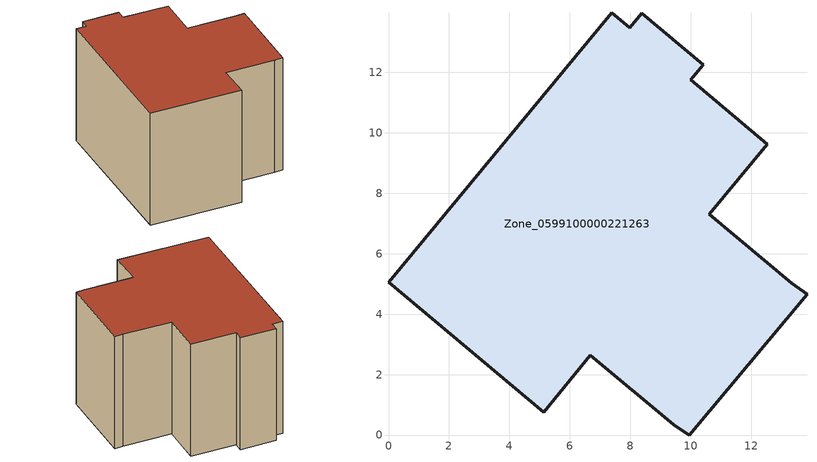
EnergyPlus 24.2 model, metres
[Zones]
Zone_0599100000221263
 floor ground (C_G): 6.67,2.65 5.14,0.76 0,5.06 7.39,13.97 7.97,13.48 8.38,13.96 10.41,12.26 9.99,11.76 12.54,9.62 10.61,7.31 13.35,5.03 13.85,4.66 9.94,0 9.44,0.34 z0
 wall outside (C_F): 9.94,0 13.85,4.66 13.35,5.03 10.61,7.31 12.54,9.62 9.99,11.76 10.41,12.26 8.38,13.96 7.97,13.48 7.39,13.97 0,5.06 5.14,0.76 6.67,2.65 9.44,0.34 9.94,0 z0:8.81
 roof outside (C_R): 10.41,12.26 8.38,13.96 7.97,13.48 7.39,13.97 0,5.06 5.14,0.76 6.67,2.65 9.44,0.34 9.94,0 13.85,4.66 13.35,5.03 10.61,7.31 12.54,9.62 9.99,11.76 z8.81
[BUILDING]
Pand.0599100000221263: North Axis=0; Terrain=City; Loads Convergence Tolerance Value=0.04; Temperature Convergence Tolerance Value=0.4; Solar Distribution=FullExterior; Maximum Number of Warmup Days=25; Minimum Number of Warmup Days=1
[Site:Location]
Rotterdam.The.Hague.AP_ZH_NLD Design_Conditions: Latitude=51.96; Longitude=4.45; Time Zone=1; Elevation=-4.5
[SITE:GROUNDTEMPERATURE:BUILDINGSURFACE]
18, 18, 18, 18, 18, 18, 18, 18, 18, 18, 18, 18
[MATERIAL] Thermal Absorptance=0.9; Solar Absorptance=0.7; Visible Absorptance=0.7
Name | Roughness | Thickness | Conductivity | Density | Specific Heat
G.TC.1946-1964 | MediumSmooth | 0.15 | 1 | 540 | 1210
F.TC.1946-1964 | Rough | 0.3 | 0.857143 | 1920 | 840
R.TC.1946-1964 | MediumRough | 0.2 | 0.235294 | 1500 | 1000
[CONSTRUCTION]
C_G: G.TC.1946-1964
C_F: F.TC.1946-1964
C_R: R.TC.1946-1964
[ZONE]
Zone_0599100000221263: Type=1; Multiplier=1; Ceiling Height=Autocalculate; Volume=Autocalculate; Floor Area=autocalculate; Part of Total Floor Area=Yes
[ZONEINFILTRATION:DESIGNFLOWRATE]
Infil_Zone_0599100000221263: Zone or ZoneList or Space or SpaceList=Zone_0599100000221263; Schedule=AlwaysOn; Design Flow Rate Calculation Method=Flow/Area; Flow Rate per Floor Area=0.003; Constant Term Coefficient=1; Temperature Term Coefficient=0; Velocity Term Coefficient=0; Velocity Squared Term Coefficient=0
[HVACTEMPLATE:ZONE:IDEALLOADSAIRSYSTEM]
Zone_0599100000221263: Maximum Heating Supply Air Temperature=50; Minimum Cooling Supply Air Temperature=13; Maximum Heating Supply Air Humidity Ratio=0.0156; Minimum Cooling Supply Air Humidity Ratio=0.0077; Heating Limit=NoLimit; Cooling Limit=NoLimit; Dehumidification Control Type=ConstantSensibleHeatRatio; Cooling Sensible Heat Ratio=0.7; Dehumidification Setpoint=60; Humidification Control Type=None; Humidification Setpoint=30; Outdoor Air Method=None; Outdoor Air Flow Rate per Person=0.00944; Outdoor Air Flow Rate per Zone Floor Area=0; Outdoor Air Flow Rate per Zone=0; Demand Controlled Ventilation Type=None; Outdoor Air Economizer Type=NoEconomizer; Heat Recovery Type=None; Sensible Heat Recovery Effectiveness=0.7; Latent Heat Recovery Effectiveness=0.65
[ZONECONTROL:THERMOSTAT]
ThermostatControl_Zone_0599100000221263: Zone or ZoneList=Zone_0599100000221263; Control Type Schedule=DualSetpointControlType; Control 1=Thermostat_Zone_0599100000221263; Temperature Difference Between Cutout And Setpoint=0
[THERMOSTATSETPOINT:DUALSETPOINT]
Thermostat_Zone_0599100000221263: Heating Setpoint Temperature Schedule=HeatingSetpoint_Zone_0599100000221263; Cooling Setpoint Temperature Schedule=CoolingSetpoint_Zone_0599100000221263
[SCHEDULE:COMPACT]
HeatingSetpoint_Zone_0599100000221263: Through: 12/31, For: AllDays, Until: 24:00, 21
CoolingSetpoint_Zone_0599100000221263: Through: 12/31, For: AllDays, Until: 24:00, 24
DualSetpointControlType: Through: 12/31, For: AllDays, Until: 24:00, 4
AlwaysOn: Through: 12/31, For: AllDays, Until: 24:00, 1
